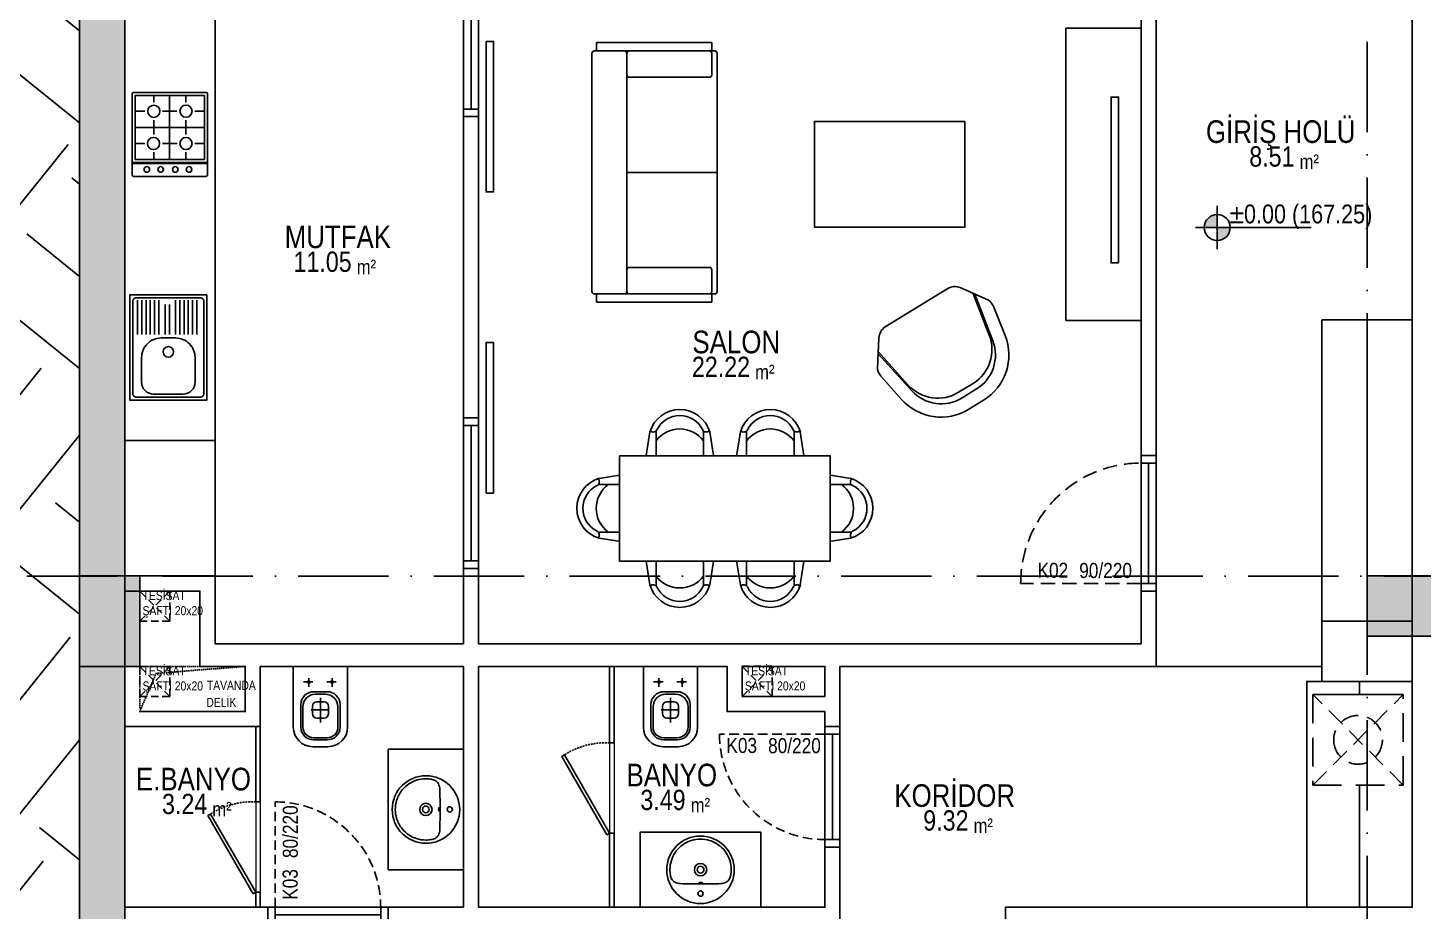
# Model space of a CAD drawing. Header units: millimetres. Extents: x 82776 to 137242, y 11666 to 27998.
# Drawn here: x 96695 to 97621, y 13651 to 14237 of the extents above; entities that cross this region are included whole.
import ezdxf
from ezdxf.enums import TextEntityAlignment as Align

# ---------------------------------------------------------------- set-up
doc = ezdxf.new("R2010")
doc.units = ezdxf.units.MM
for name, pattern in [('( Hidden )', [0.375, 0.25, -0.125]), ('ACAD_ISO10W100', [18, 12, -3, 0, -3]), ('DOT', [6.35, 0, -6.35]), ('GC5102G0200$0$HIDDEN', [9.525, 6.35, -3.175]), ('HIDDEN', [9.525, 6.35, -3.175])]:
    doc.linetypes.add(name, pattern=pattern)
doc.layers.add('0_IFC_Area', color=100, linetype='Continuous', plot=False)
for name, color, linetype in [('0_IFC_Door_Text', 11, 'Continuous'), ('0_IFC_Grid', 14, 'ACAD_ISO10W100'), ('0_IFC_Hatch', 250, 'Continuous'), ('0_IFC_Hatch_Structure', 251, 'Continuous'), ('0_IFC_Notation_Level_200', 160, 'Continuous'), ('0_IFC_Room_Text(No)_50', 12, 'Continuous'), ('0_IFC_Text_Explanation_50', 231, 'Continuous'), ('1_IFC_Concrete_Section', 50, 'Continuous'), ('1_IFC_Door', 83, 'Continuous'), ('2_IFC_Wall', 130, 'Continuous'), ('3_IFC_Window', 136, 'Continuous'), ('5_IFC_Mechanical_Shaft', 132, 'Continuous'), ('5_IFC_Mechanical_Shaft_Above', 235, 'Continuous'), ('6_IFC_Furniture', 35, 'Continuous'), ('6_IFC_Furniture_WC', 64, 'Continuous'), ('6_IFC_Furniture_Wetspace', 64, 'Continuous')]:
    doc.layers.add(name, color=color, linetype=linetype)
doc.styles.add('IFC_TEXT', font='ARIALN.TTF')

# ---------------------------------------------------------------- blocks, each defined once
blk = doc.blocks.new('E-F_STR')
at = {"layer": '0_IFC_Hatch_Structure', "transparency": 33554687}
h = blk.add_hatch(dxfattribs=at)
h.set_pattern_fill('ANSI33', color=256, angle=90)
h.set_pattern_definition([(135, (-98472.608, -14205.3425), (-4.49012806, -4.49012806), []), (135, (-98472.608, -14200.8524), (-4.49012806, -4.49012806), [3.175, -1.5875])])
h.paths.add_polyline_path([(1770, 0), (1730, 0), (1730, 60), (1770, 60)])
h.paths.add_polyline_path([(915, 40), (915, 0), (855, 0), (855, 40)])
h.paths.add_polyline_path([(0, 0), (40, 0), (40, 60), (0, 60)])
h.paths.add_polyline_path([(0, 690), (40, 690), (40, 750), (0, 750)])
h.paths.add_polyline_path([(0, 1170), (40, 1170), (40, 1230), (0, 1230)])
h.paths.add_polyline_path([(855, 1190), (855, 1230), (915, 1230), (915, 1190)])
h.paths.add_polyline_path([(915, 750), (915, 710), (855, 710), (855, 750)])
h.paths.add_polyline_path([(1770, 690), (1730, 690), (1730, 750), (1770, 750)])
h.paths.add_polyline_path([(1770, 1170), (1730, 1170), (1730, 1230), (1770, 1230)])
at = {"layer": '1_IFC_Concrete_Section'}
for points in [[(0, 690), (40, 690), (40, 750), (0, 750)], [(915, 750), (915, 710), (855, 710), (855, 750)]]:
    blk.add_lwpolyline(points, close=True, dxfattribs=at)
blk = doc.blocks.new('E-F_ZK_SAFT')
at = {"layer": '5_IFC_Mechanical_Shaft', "linetype": '( Hidden )', "ltscale": 20, "transparency": 33554687}
for points in [[(40, -510), (60, -510), (60, -490), (40, -490)], [(40, -560), (60, -560), (60, -540), (40, -540)], [(440, -559.98), (460, -559.98), (460, -539.98), (440, -539.98)]]:
    blk.add_lwpolyline(points, close=True, dxfattribs=at)
for points in [[(60, -510), (40, -490)], [(40, -510), (60, -490)], [(40, -560), (60, -540)], [(60, -560), (40, -540)], [(440, -559.98), (460, -539.98)], [(460, -559.98), (440, -539.98)]]:
    blk.add_lwpolyline(points, dxfattribs=at)
at = {"layer": '5_IFC_Mechanical_Shaft_Above', "linetype": 'DOT', "ltscale": 0.2}
blk.add_lwpolyline([(40, -570), (50.86, -544.66), (110, -540)], dxfattribs=at)
blk.add_lwpolyline([(40, -570), (110, -570), (110, -540), (40, -540)], close=True, dxfattribs=at)
at = {"layer": '0_IFC_Text_Explanation_50', "style": 'IFC_TEXT'}
blk.add_text('TAVANDA', height=6, rotation=0, dxfattribs=at).set_placement((84.59, -555.6))
blk.add_text('DELİK', height=6, dxfattribs=at).set_placement((84.25, -566.93))
at = {"layer": '0_IFC_Text_Explanation_50', "char_height": 6, "attachment_point": 1, "rotation": 359.97974, "style": 'IFC_TEXT'}
for insert in [(41.89, -490), (41.89, -540), (441.89, -539.98)]:
    blk.add_mtext_dynamic_manual_height_columns('\\pxql;TESİSAT \\PŞAFTI 20x20', width=93.331, gutter_width=12.5, heights=[0], dxfattribs=dict(at, insert=insert))
blk = doc.blocks.new('*U354')
blk.add_wipeout([(0, 0), (0, -90), (60, -90), (60, 0)]).dxf.layer = '6_IFC_Furniture_WC'
at = {"layer": '6_IFC_Furniture_WC'}
blk.add_lwpolyline([(0, 0), (60, 0), (60, -90), (0, -90)], close=True, dxfattribs=at)
blk = doc.blocks.new('*U359')
blk.add_wipeout([(0, 0), (0, -370), (60, -370), (60, 0)]).dxf.layer = '6_IFC_Furniture_WC'
at = {"layer": '6_IFC_Furniture_WC'}
blk.add_lwpolyline([(0, 0), (60, 0), (60, -370), (0, -370)], close=True, dxfattribs=at)
blk = doc.blocks.new('IFC_MUTFAK EVYE2')
at = {"layer": '6_IFC_Furniture_Wetspace', "transparency": 33554687}
blk.add_lwpolyline([(70, 0), (0, 0), (0, -51), (70, -51), (70, 0)], close=True, dxfattribs=at)
for points in [[(66, -2), (4, -2, 0.414214), (2, -4), (2, -47, 0.414214), (4, -49), (66, -49, 0.414214), (68, -47), (68, -4, 0.414214)], [(28.33, -7.75), (12, -7.75, 0.414214), (4, -15.75), (4, -35.25, 0.414214), (12, -43.25), (28.33, -43.25, 0.414214), (41.33, -30.25), (41.33, -20.75, 0.414214)]]:
    blk.add_lwpolyline(points, format="xyb", close=True, dxfattribs=at)
for points in [[(66.35, -6.68), (43.63, -6.68)], [(66.35, -9.48), (43.63, -9.48)], [(66.35, -12.28), (43.63, -12.28)], [(66.35, -15.08), (43.63, -15.08)], [(66.35, -17.88), (43.63, -17.88)], [(66.35, -20.68), (43.63, -20.68)], [(63.55, -24.78), (43.63, -24.78)], [(63.55, -27.58), (43.63, -27.58)], [(66.35, -31.88), (43.63, -31.88)], [(66.35, -34.68), (43.63, -34.68)], [(66.35, -37.48), (43.63, -37.48)], [(66.35, -40.28), (43.63, -40.28)], [(66.35, -43.08), (43.63, -43.08)], [(66.35, -45.88), (43.63, -45.88)]]:
    blk.add_lwpolyline(points, dxfattribs=at)
blk.add_circle((32.08, -25.5), 3.5, dxfattribs=at)
blk = doc.blocks.new('IFC_OCAK')
at = {"layer": '6_IFC_Furniture_Wetspace'}
for p, q in [((-32.48, -24.05), (-32.48, 24.02)), ((-31.48, 25.02), (22.25, 25.02)), ((-23.85, -25.05), (-23.85, 25.02)), ((-23.35, -25.05), (-23.35, 25.02)), ((-21.25, 23.02), (-21.25, -23.02)), ((21.25, 23.02), (-21.25, 23.02)), ((21.25, 23.02), (21.25, -23.02)), ((23.25, 24.02), (23.25, -24.05)), ((-31.48, -25.05), (22.25, -25.05)), ((-21.25, -23.02), (21.25, -23.02))]:
    blk.add_line(p, q, dxfattribs=at)
for points in [[(-10.74, 16.63), (-10.74, 23.02)], [(0, -23.02), (0, 23.02)], [(10.74, 16.63), (10.74, 23.02)], [(-16.34, 10.65), (-21.25, 10.65)], [(-4.76, 10.65), (4.76, 10.65)], [(16.72, 10.65), (21.25, 10.65)], [(-10.74, -4.81), (-10.74, 4.91)], [(10.74, -4.81), (10.74, 4.72)], [(21.25, -0.23), (-21.25, -0.23)], [(-16.34, -10.65), (-21.25, -10.65)], [(-10.74, -23.02), (-10.74, -16.63)], [(-4.76, -10.65), (4.76, -10.65)], [(10.74, -23.02), (10.74, -16.63)], [(16.72, -10.65), (21.25, -10.65)]]:
    blk.add_lwpolyline(points, dxfattribs=at)
for centre, radius in [((-27.88, 12.74), 1.85), ((-10.63, 10.72), 4.03), ((10.76, 10.72), 4.03), ((-27.88, 3.56), 1.85), ((-27.88, -6.13), 1.85), ((-10.63, -10.9), 4.03), ((10.74, -10.65), 4.03), ((-27.88, -15.31), 1.85)]:
    blk.add_circle(centre, radius, dxfattribs=at)
for centre, start, end in [((-31.48, 24.02), 90, 180), ((22.25, 24.02), 0, 90), ((-31.48, -24.05), 180, 270), ((22.25, -24.05), 270, 0)]:
    blk.add_arc(centre, 1, start, end, dxfattribs=at)
blk = doc.blocks.new('TEK KANAT')
blk.add_wipeout([(-50, 0), (-50, -10), (50, -10), (50, 0)]).dxf.layer = '3_IFC_Window'
at = {"layer": '3_IFC_Window'}
blk.add_lwpolyline([(-50, 0), (-50, -10), (50, -10), (50, 0)], close=True, dxfattribs=at)
for points in [[(-45, 0), (-45, -10)], [(45, 0), (45, -10)], [(50, 0), (50, -10)], [(45, -4.98), (-45, -4.98)]]:
    blk.add_lwpolyline(points, dxfattribs=at)
blk = doc.blocks.new('*U1504')
at = {"layer": '0_IFC_Hatch_Structure'}
blk.add_lwpolyline([(0, 0), (-90, 0)], dxfattribs=at)
at = {"layer": '1_IFC_Door', "linetype": 'GC5102G0200$0$HIDDEN', "ltscale": 1.5}
blk.add_lwpolyline([(-5, 0), (-5, 80)], dxfattribs=at)
at = {"layer": '1_IFC_Door'}
for points in [[(-85, 0), (-85, -10), (-90, -10), (-90, 0), (-85, 0)], [(-85, -5), (-5, -5), (-5, 0), (-85, 0)]]:
    blk.add_lwpolyline(points, dxfattribs=at)
blk.add_lwpolyline([(-5, -10), (-5, 0), (0, 0), (0, -10)], close=True, dxfattribs=at)
at = {"layer": '1_IFC_Door', "linetype": 'GC5102G0200$0$HIDDEN', "ltscale": 1.5}
blk.add_arc((-5, 0), 80, 90, 180, dxfattribs=at)
blk = doc.blocks.new('*U152')
at = {"layer": '1_IFC_Door'}
for points in [[(0, 75), (-10, 75), (-10, 80), (0, 80), (0, 75)], [(-5, 75), (-5, 5), (0, 5), (0, 75)]]:
    blk.add_lwpolyline(points, dxfattribs=at)
blk.add_lwpolyline([(-10, 5), (0, 5), (0, 0), (-10, 0)], close=True, dxfattribs=at)
at = {"layer": '1_IFC_Door', "linetype": 'GC5102G0200$0$HIDDEN'}
blk.add_lwpolyline([(0, 5), (70, 5)], dxfattribs=at)
blk.add_arc((0, 5), 70, 0, 90, dxfattribs=at)
blk = doc.blocks.new('*U358')
blk.add_wipeout([(0, 115), (0, -5), (90, -5), (90, 115)]).dxf.layer = '6_IFC_Furniture_WC'
at = {"layer": '6_IFC_Furniture_WC', "color": 252, "lineweight": 0, "true_color": 0x939598}
blk.add_lwpolyline([(90, -5), (0, -5), (0, 115), (90, 115)], close=True, dxfattribs=at)
at = {"layer": '6_IFC_Furniture_WC'}
for points in [[(90, 65), (90, 115), (87, 115), (87, 65)], [(85.27, 4), (55.27, 55.96), (57, 56.96), (87, 5)], [(90, -5), (90, 5), (87, 5), (87, -5)]]:
    blk.add_lwpolyline(points, close=True, dxfattribs=at)
at = {"layer": '6_IFC_Furniture_WC', "color": 252, "lineweight": 0, "true_color": 0x939598}
blk.add_lwpolyline([(87, 65), (87, 5)], dxfattribs=at)
at = {"layer": '6_IFC_Furniture_WC', "linetype": '( Hidden )', "ltscale": 5}
blk.add_arc((84.6, 13.96), 51.1, 87.30852, 122.69148, dxfattribs=at)
blk = doc.blocks.new('*U113')
blk.add_wipeout([(0, 0), (194, 0), (194, -50), (0, -50)]).dxf.layer = '6_IFC_Furniture'
at = {"layer": '6_IFC_Furniture', "transparency": 33554687}
blk.add_lwpolyline([(0, -50), (0, 0), (194, 0), (194, -50)], close=True, dxfattribs=at)
blk = doc.blocks.new('IFC_TV')
blk.add_wipeout([(0, 0), (110, 0), (110, 5), (0, 5)]).dxf.layer = '6_IFC_Furniture'
at = {"layer": '6_IFC_Furniture', "linetype": 'ByBlock', "transparency": 33554687}
blk.add_lwpolyline([(110, 0), (110, 5), (0, 5), (0, 0)], close=True, dxfattribs=at)
blk = doc.blocks.new('*U111')
blk.add_wipeout([(0, 0), (100, 0), (100, -70), (0, -70)]).dxf.layer = '6_IFC_Furniture'
at = {"layer": '6_IFC_Furniture', "transparency": 33554687}
blk.add_lwpolyline([(0, -70), (0, 0), (100, 0), (100, -70)], close=True, dxfattribs=at)
blk = doc.blocks.new('IFC_KOLTUK IKILI')
blk.add_wipeout([(0, 27.2), (0, -724.9), (1560, -724.9), (1560, 27.2)]).dxf.layer = '6_IFC_Furniture'
at = {"layer": '6_IFC_Furniture'}
for p, q in [((50.2, -167.3), (50.2, 12.2)), ((65.2, 27.2), (1494.8, 27.2)), ((1509.8, 12.2), (1509.8, -167.3)), ((50.2, 0), (0, 0)), ((0, 0), (0, -693)), ((50.2, -693), (50.2, 0)), ((1509.8, -693), (1509.8, 0)), ((1509.8, 0), (1560, 0)), ((1560, 0), (1560, -693)), ((50.2, -197.3), (50.2, -678)), ((1494.8, -182.3), (65.2, -182.3)), ((193.9, -182.3), (65.2, -182.3)), ((208.9, -678), (208.9, -197.3)), ((780, -182.3), (780, -724.9)), ((1351.1, -678), (1351.1, -197.3)), ((1366.1, -182.3), (1494.8, -182.3)), ((1509.8, -197.3), (1509.8, -678)), ((0, -693), (50.2, -693)), ((50.2, -693), (50.2, -709.9)), ((65.2, -693), (193.9, -693)), ((65.2, -724.9), (1494.8, -724.9)), ((1494.8, -693), (1366.1, -693)), ((1509.8, -709.9), (1509.8, -693)), ((1560, -693), (1509.8, -693))]:
    blk.add_line(p, q, dxfattribs=at)
for centre, start, end in [((65.2, 12.2), 90, 180), ((1494.8, 12.2), 0, 90), ((65.2, -167.3), 180, 270), ((1494.8, -167.3), 270, 0), ((65.2, -197.3), 90, 180), ((193.9, -197.3), 0, 90), ((1366.1, -197.3), 90, 180), ((1494.8, -197.3), 0, 90), ((65.2, -678), 180, 270), ((65.2, -709.9), 180, 270), ((193.9, -678), 270, 0), ((1366.1, -678), 180, 270), ((1494.8, -678), 270, 0), ((1494.8, -709.9), 270, 0)]:
    blk.add_arc(centre, 15, start, end, dxfattribs=at)
blk = doc.blocks.new('bdlobitekli2pl')
blk.add_wipeout([(50, -56.4), (45.3, -30.4), (44.3, -26.9), (42.5, -22.5), (39.2, -17), (37.6, -14.9), (34.4, -11.3), (32.2, -9.3), (29.2, -7.1), (25.5, -4.8), (25.5, -4.8), (17.9, -1.7), (14.8, -0.9), (11.4, -0.3), (11.4, -0.3), (6.5, 0), (0, 0), (-3.2, 0), (-6.5, 0), (-11, -0.2), (-14.1, -0.7), (-17.2, -1.5), (-20.5, -2.5), (-27, -5.7), (-30.1, -7.7), (-32.2, -9.3), (-35.6, -12.6), (-38.4, -15.9), (-40.8, -19.4), (-42.1, -21.8), (-43.4, -24.4), (-44.8, -28.5), (-45.4, -30.6), (-46.7, -37.2), (-47.4, -41.5), (-47.9, -44.3), (-48.7, -48.8), (-49.3, -52), (-49.9, -55.6), (-50, -58), (-49.8, -60.9), (-49.1, -62.3), (-46.8, -65.7), (-36, -81.6), (-36, -81.6), (-32.4, -84.8), (-32.4, -84.8), (-27.7, -86), (27.7, -86), (29.4, -85.8), (29.4, -85.8), (32.4, -84.8), (34.2, -83.6), (34.2, -83.6), (36, -81.6), (45.5, -67.7), (49.1, -62.3), (49.1, -62.3), (49.8, -60.9), (50, -59.5)]).dxf.layer = '6_IFC_Furniture'
at = {"layer": '6_IFC_Furniture'}
blk.add_lwpolyline([(-27.7, -86, -0.248329), (-36, -81.6), (-49.1, -62.3, -0.150413), (-50, -59.5), (-50, -56.4, -0.044206), (-49.9, -55.6), (-45.9, -33, -0.363354), (-6.5, 0), (6.5, 0, -0.363354), (45.9, -33), (49.9, -55.6, -0.044206), (50, -56.4), (50, -59.5, -0.150413), (49.1, -62.3), (36, -81.6, -0.248329), (27.7, -86)], format="xyb", close=True, dxfattribs=at)
for points in [[(-42.8, -71.6), (-35.9, -34.5, -0.36141), (-6.4, -10), (6.4, -10, -0.36141), (35.9, -34.5), (42.8, -71.6)], [(-42, -72.7), (-35.9, -39.5, -0.36141), (-6.4, -15), (6.4, -15, -0.36141), (35.9, -39.5), (42, -72.7)]]:
    blk.add_lwpolyline(points, format="xyb", dxfattribs=at)
blk = doc.blocks.new('IFC_KOLTUK TEKLI')
blk.add_wipeout([(-41.8, 25.5), (-17.7, 22.7), (-16.4, 22.3), (-15, 21.9), (-13.3, 21.1), (-11.7, 20.3), (-10, 19.2), (-8.5, 18.1), (-6.7, 16.4), (-5.8, 15.3), (-4, 13), (-2.7, 10.8), (-1.8, 8.6), (-0.8, 5.4), (-0.3, 2), (-0.3, -1.8), (-1.2, -6.1), (-2.2, -8.9), (-4.2, -12.5), (-5.9, -14.8), (-8.3, -17.1), (-10.4, -18.8), (-14.1, -20.8), (-15.8, -21.4), (-18.9, -22.1), (-23.4, -23), (-28.4, -24), (-39.7, -26.2), (-40.4, -26.1), (-41.1, -25.8), (-41.5, -25.3), (-41.9, -24.6), (-42, -22.3), (-42, -22.3), (-45.6, -22.5), (-46.8, -22.3), (-47.9, -21.5), (-48.5, -20.9), (-49.6, -19.4), (-50.1, -18.5), (-50.6, -17.4), (-51.1, -16.3), (-51.5, -15), (-52.2, -12.9), (-52.7, -10.9), (-53.1, -8.6), (-53.4, -6.8), (-53.7, -4.4), (-53.8, -1.9), (-53.9, -0.2), (-54, 2.5), (-53.8, 5.8), (-53.7, 7.4), (-53.4, 9.7), (-52.9, 12.7), (-52.4, 14.6), (-51.6, 16.8), (-51, 18.1), (-50.2, 19.7), (-49, 20.6), (-47.5, 21.2), (-45.1, 21.3), (-43.9, 21.4), (-44, 23.2), (-43.9, 23.8), (-43.8, 24.2), (-43.7, 24.4), (-43.3, 24.8), (-42.5, 25.3)]).dxf.layer = '6_IFC_Furniture'
at = {"layer": '6_IFC_Furniture'}
for p, q in [((-47.5, 21.2), (-43.9, 21.4)), ((-43.8, 18.7), (-44, 23.1)), ((-41.5, 25.4), (-17.7, 22.7)), ((-17.6, 21), (-17.6, 19.9)), ((-42, 17.1), (-16.9, 18.2)), ((-42, -24.1), (-42.1, -19.7)), ((-40.5, -17.9), (-15.3, -16.8)), ((-15.9, -18.6), (-15.9, -19.7)), ((-45.6, -22.5), (-42, -22.3)), ((-39.3, -26.2), (-15.8, -21.4))]:
    blk.add_line(p, q, dxfattribs=at)
blk.add_lwpolyline([(-47.5, 21.2), (-48.6, 20.9), (-49.7, 20), (-50.7, 18.7), (-51.6, 16.8), (-52.4, 14.6), (-53.1, 11.9), (-53.5, 9), (-53.8, 5.8), (-54, 2.5), (-53.9, -1), (-53.7, -4.4), (-53.3, -7.7), (-52.7, -10.9), (-51.9, -13.8), (-51.1, -16.3), (-50.1, -18.5), (-49, -20.3), (-47.9, -21.5), (-46.8, -22.3), (-45.6, -22.5)], dxfattribs=at)
for centre, radius, start, end in [((-41.8, 23.2), 2.24, 83.5321, 182.491), ((-23.3, 0.4), 23.1, 289.0213, 75.9607), ((-16.4, 21), 1.25, 71.4892, 182.491), ((-42.1, 18.8), 1.75, 182.491, 272.491), ((-36.4, -0.2), 21.9, 309.3609, 55.6211), ((-14.9, 20), 2.65, 182.491, 246.9129), ((-23.3, 0.4), 18.7, 298.0691, 66.9129), ((-40.4, -19.6), 1.75, 92.491, 182.491), ((-13.3, -18.5), 2.65, 118.0691, 182.491), ((-14.6, -19.6), 1.25, 182.491, 293.4929), ((-39.7, -24), 2.24, 182.491, 281.4499)]:
    blk.add_arc(centre, radius, start, end, dxfattribs=at)
blk = doc.blocks.new('*U344')
blk.add_wipeout([(0, 0), (140, 0), (140, -70), (0, -70)]).dxf.layer = '6_IFC_Furniture'
at = {"layer": '6_IFC_Furniture', "transparency": 33554687}
blk.add_lwpolyline([(0, -70), (0, 0), (140, 0), (140, -70)], close=True, dxfattribs=at)
blk = doc.blocks.new('IFC_SALON MASA 3')
for p, xscale, yscale, zscale, rotation in [((41.05, 30.82), 0.8999999999999998, 0.8999999999999998, 0.8999999999999998, 87.50133554998551), ((168.46, -36.36), 0.9, 0.9, 0.9, 357.5013355499855), ((41.05, -100.82), -0.8999999999999998, 0.8999999999999998, 0.8999999999999998, 92.49866445001452)]:
    blk.add_blockref('IFC_KOLTUK TEKLI', p, dxfattribs=dict(xscale=xscale, yscale=yscale, zscale=zscale, rotation=rotation))
for p, xscale, yscale, zscale, rotation in [((101.17, 30.82), 0.8999999999999998, 0.8999999999999998, 0.8999999999999998, 87.50133554998551), ((-28.46, -36.36), -0.9, 0.9, 0.9, 2.498664450014507), ((101.17, -100.82), -0.8999999999999998, 0.8999999999999998, 0.8999999999999998, 92.49866445001452)]:
    blk.add_blockref('IFC_KOLTUK TEKLI', p, dxfattribs=dict(xscale=xscale, yscale=yscale, zscale=zscale, rotation=rotation))
at = {"xscale": -1}
blk.add_blockref('*U344', (140, 0), dxfattribs=at)
blk = doc.blocks.new('IFC_KLOZET')
blk.add_wipeout([(-18, 0), (18, 0), (18, -40.35), (18, -40.35), (17.95, -41.27), (17.9, -41.81), (17.6, -43.5), (16.51, -46.28), (15.18, -48.38), (14.47, -49.21), (14.19, -49.54), (12.92, -50.64), (12.19, -51.18), (11.5, -51.6), (10.02, -52.33), (8.68, -52.8), (7.64, -53.07), (6.85, -53.22), (6.19, -53.29), (5.31, -53.35), (-5, -53.35), (-6.46, -53.26), (-7.8, -53.03), (-9.49, -52.53), (-9.98, -52.34), (-10.98, -51.87), (-11.97, -51.28), (-13.44, -50.15), (-13.71, -49.96), (-14.2, -49.48), (-15.06, -48.5), (-15.97, -47.22), (-17.03, -45.04), (-17.5, -43.67), (-17.76, -42.49), (-17.9, -41.27), (-18, -40.35)]).dxf.layer = '6_IFC_Furniture_WC'
at = {"layer": '6_IFC_Furniture_WC'}
for p, q in [((-18, -40.35), (-18, 0)), ((18, -40.35), (18, 0)), ((-7.75, -7.81), (-7.75, -13.52)), ((7.75, -7.81), (7.75, -13.52)), ((-5, -10.35), (-11.35, -10.35)), ((4.5, -16.85), (-4.5, -16.85)), ((10.5, -10.35), (4.15, -10.35)), ((-13, -40.35), (-13, -25.35)), ((-11.6, -40.35), (-11.6, -26.83)), ((-5.38, -26.55), (-5.38, -31.35)), ((3.3, -18.53), (-3.3, -18.53)), ((2.38, -23.55), (-2.38, -23.55)), ((0, -20.91), (0, -37.32)), ((5.38, -26.55), (5.38, -31.35)), ((11.6, -40.35), (11.6, -26.83)), ((13, -40.35), (13, -25.35)), ((5.46, -28.95), (-6.14, -28.95)), ((-2.38, -34.35), (2.38, -34.35)), ((5, -53.35), (-5, -53.35)), ((4.5, -47.45), (-4.5, -47.45)), ((4.5, -48.85), (-4.5, -48.85))]:
    blk.add_line(p, q, dxfattribs=at)
blk.add_lwpolyline([(18, 0), (-18, 0)], dxfattribs=at)
for centre in [(-7.75, -10.35), (7.75, -10.35)]:
    blk.add_circle(centre, 0.75, dxfattribs=at)
for centre, radius, start, end in [((-4.5, -25.35), 8.5, 90, 180), ((-7.75, -10.35), 0.75, 90, 270), ((-7.75, -10.35), 0.75, 270, 90), ((4.5, -25.35), 8.5, 0, 90), ((7.75, -10.35), 0.75, 90, 270), ((7.75, -10.35), 0.75, 270, 90), ((-3.3, -26.83), 8.3, 90, 180), ((-2.38, -26.55), 3, 90, 180), ((2.38, -26.55), 3, 0, 90), ((3.3, -26.83), 8.3, 0, 90), ((-2.38, -31.35), 3, 180, 270), ((2.38, -31.35), 3, 270, 0), ((-5, -40.35), 13, 180, 270), ((-4.5, -40.35), 8.5, 180, 270), ((-4.5, -40.35), 7.1, 180, 270), ((4.5, -40.35), 8.5, 270, 0), ((4.5, -40.35), 7.1, 270, 0), ((5, -40.35), 13, 270, 0)]:
    blk.add_arc(centre, radius, start, end, dxfattribs=at)
blk = doc.blocks.new('*U351')
blk.add_wipeout([(-40, 0), (-40, -50), (40, -50), (40, 0)]).dxf.layer = '6_IFC_Furniture_WC'
at = {"layer": '6_IFC_Furniture_WC'}
blk.add_lwpolyline([(-40, 0), (40, 0), (40, -50), (-40, -50)], close=True, dxfattribs=at)
blk.add_wipeout([(22.35, -24.94), (21.92, -29.31), (20.65, -33.51), (18.58, -37.39), (15.79, -40.79), (12.4, -43.57), (8.52, -45.64), (4.32, -46.92), (-0.05, -47.35), (-4.43, -46.93), (-8.63, -45.65), (-12.51, -43.58), (-15.91, -40.79), (-18.7, -37.4), (-20.77, -33.52), (-22.05, -29.31), (-22.48, -24.94), (-22.05, -20.57), (-20.77, -16.36), (-18.7, -12.48), (-15.91, -9.09), (-12.51, -6.3), (-8.63, -4.23), (-4.43, -2.95), (-0.05, -2.52), (4.32, -2.96), (8.52, -4.23), (12.4, -6.31), (15.79, -9.09), (18.58, -12.49), (20.65, -16.36), (21.92, -20.57)])
at = {"layer": '6_IFC_Furniture_WC', "transparency": 33554687}
for centre, radius in [((0, -9.1), 1.75), ((0, -25), 4.09), ((0, -25), 2.25)]:
    blk.add_circle(centre, radius, dxfattribs=at)
for centre, radius, start, end in [((-0.06, -24.94), 22.41, 270.15806, 269.78442), ((-14.24, -21.69), 5.74, 118.76137, 150.62501), ((-13.46, -23.08), 7.33, 90.36626, 118.81175), ((1.99, -572.43), 556.9, 90.20479, 91.59511), ((-1.99, -572.43), 556.9, 88.40489, 89.79521), ((13.46, -23.08), 7.33, 61.18825, 89.63374), ((14.24, -21.69), 5.74, 29.37499, 61.23863), ((-0.04, -25.02), 20.29, 169.73903, 180.20517), ((0.07, -24.98), 20.4, 180.13244, 197.48669), ((-11.41, -22.6), 8.67, 154.51138, 172.0909), ((11.41, -22.6), 8.67, 7.9091, 25.48862), ((-0.07, -24.98), 20.4, 342.51331, 359.86756), ((0.04, -25.02), 20.29, 359.79483, 10.26097), ((-0.08, -25.05), 20.23, 197.41634, 229.82642), ((0.08, -25.05), 20.23, 310.17358, 342.58366), ((0.02, -24.98), 20.34, 229.74643, 252.69384), ((0.01, -25.05), 20.27, 252.65288, 269.97242), ((-0.01, -25.05), 20.27, 270.02758, 287.34712), ((-0.02, -24.98), 20.34, 287.30616, 310.25357)]:
    blk.add_arc(centre, radius, start, end, dxfattribs=at)
blk.add_ellipse((-0.01, -16.36), major_axis=(-1.19, 0), ratio=0.133501, dxfattribs=at)
blk = doc.blocks.new('*U361')
blk.add_wipeout([(0, 5), (150, 5), (150, -65), (0, -65)]).dxf.layer = '6_IFC_Furniture'
at = {"layer": '6_IFC_Furniture', "transparency": 33554687}
blk.add_lwpolyline([(150, 5), (150, -65), (0, -65), (0, 5)], close=True, dxfattribs=at)
blk.add_lwpolyline([(0, -30), (150, -30)], dxfattribs=at)
blk = doc.blocks.new('IFC_CAMASIR MAKINESI')
blk.add_wipeout([(30, 30), (30, -30), (-30, -30), (-30, 30)]).dxf.layer = '6_IFC_Furniture_Wetspace'
at = {"layer": '6_IFC_Furniture_WC', "linetype": 'HIDDEN', "ltscale": 3}
for p, q in [((-30, -30), (-30, 30)), ((-30, 30), (30, 30)), ((30, 30), (30, -30)), ((-30, -30), (30, -30))]:
    blk.add_line(p, q, dxfattribs=at)
at = {"layer": '6_IFC_Furniture_WC', "linetype": 'HIDDEN', "ltscale": 2}
for p, q in [((-30, 30), (30, -30)), ((30, 30), (-30, -30))]:
    blk.add_line(p, q, dxfattribs=at)
at = {"layer": '6_IFC_Furniture_WC'}
blk.add_line((30, -30), (-30, -30), dxfattribs=at)
at = {"layer": '6_IFC_Furniture_WC', "linetype": 'HIDDEN', "ltscale": 2}
blk.add_circle((0, 0), 16.17, dxfattribs=at)
blk = doc.blocks.new('*U355')
blk.add_wipeout([(0, 0), (200, 0), (200, -60), (0, -60)]).dxf.layer = '6_IFC_Furniture'
at = {"layer": '6_IFC_Furniture', "transparency": 33554687}
blk.add_lwpolyline([(200, 0), (200, -60), (0, -60), (0, 0)], close=True, dxfattribs=at)
blk.add_lwpolyline([(0, -30), (200, -30)], dxfattribs=at)
blk = doc.blocks.new('*U360')
blk.add_wipeout([(0, 115.76), (0, -44.24), (90, -44.24), (90, 115.76)]).dxf.layer = '6_IFC_Furniture_WC'
at = {"layer": '6_IFC_Furniture_WC', "color": 252, "lineweight": 0, "true_color": 0x939598}
blk.add_lwpolyline([(90, -44.24), (0, -44.24), (0, 115.76), (90, 115.76)], close=True, dxfattribs=at)
at = {"layer": '6_IFC_Furniture_WC'}
for points in [[(90, 65), (90, 115.76), (87, 115.76), (87, 65)], [(85.27, 4), (55.27, 55.96), (57, 56.96), (87, 5)], [(90, -44.24), (90, 5), (87, 5), (87, -44.24)]]:
    blk.add_lwpolyline(points, close=True, dxfattribs=at)
at = {"layer": '6_IFC_Furniture_WC', "color": 252, "lineweight": 0, "true_color": 0x939598}
blk.add_lwpolyline([(87, 65), (87, 5)], dxfattribs=at)
at = {"layer": '6_IFC_Furniture_WC', "linetype": '( Hidden )', "ltscale": 5}
blk.add_arc((84.6, 13.96), 51.1, 87.30852, 122.69148, dxfattribs=at)
blk = doc.blocks.new('D ZK D1')
at = {"layer": '2_IFC_Wall'}
blk.add_lwpolyline([(30, -490), (80, -490), (80, -540), (110, -540), (110, -570), (40, -570)], dxfattribs=at)
blk.add_lwpolyline([(440, -559.98), (495, -559.98), (495, -540), (440, -540)], close=True, dxfattribs=at)
at = {"layer": '3_IFC_Window'}
for points in [[(270, -125), (275, -125), (275, -225), (270, -225)], [(270, -425), (275, -425), (275, -325), (270, -325)]]:
    blk.add_lwpolyline(points, close=True, dxfattribs=at)
at = {"rotation": 270}
for name, p in [('TEK KANAT', (265, -125)), ('*U113', (705, -116.31)), ('TEK KANAT', (265, -425)), ('*U361', (880, -550))]:
    blk.add_blockref(name, p, dxfattribs=at)
for name, p, xscale, rotation in [('*U355', (825, -310), -1.000000000000003, 90), ('*U351', (255, -635), -1, 270)]:
    blk.add_blockref(name, p, dxfattribs=dict(xscale=xscale, rotation=rotation))
at = {"xscale": -1}
blk.add_blockref('*U354', (90, -390), dxfattribs=at)
at = {"transparency": 33554687, "xscale": -1.000000000000003, "rotation": 90}
blk.add_blockref('*U1504', (705, -490), dxfattribs=at)
for name, p in [('*U360', (265, -655.76)), ('*U358', (30, -695))]:
    blk.add_blockref(name, p)
at = {"transparency": 33554687, "rotation": 180}
blk.add_blockref('*U152', (495, -580), dxfattribs=at)
at = {"layer": '2_IFC_Wall'}
for points in [[(30, -480), (90, -480), (90, -525), (255, -525), (255, -475), (265, -475), (265, -525), (705, -525), (705, -490), (715, -490), (715, -540), (505, -540)], [(855, -510), (825, -510), (825, -550), (855, -550)], [(30, -580), (120, -580), (120, -540), (255, -540), (255, -700), (205, -700), (205, -710), (315, -710), (315, -720), (325, -720), (325, -710), (505, -710), (505, -660), (495, -660), (495, -700), (265, -700)], [(505, -540), (505, -580), (495, -580), (495, -569.98), (430, -569.98), (430, -540), (265, -540), (265, -700)], [(30, -710), (125, -710), (125, -700), (30, -700)]]:
    blk.add_lwpolyline(points, dxfattribs=at)
at = {"xscale": -1}
blk.add_blockref('*U359', (90, -20), dxfattribs=at)
for name, p, xscale, rotation in [('IFC_TV', (690, -162.04), -1.000000000000003, 90), ('IFC_CAMASIR MAKINESI', (849.05, -588.78), -1, 179.9999999994473)]:
    blk.add_blockref(name, p, dxfattribs=dict(xscale=xscale, rotation=rotation))
at = {"transparency": 33554687, "xscale": -1, "rotation": 270}
blk.add_blockref('*U152', (125, -700), dxfattribs=at)
at = {"layer": '2_IFC_Wall'}
for points in [[(40, 0), (745, 0), (745, -20), (715, -20), (715, -400), (705, -400), (705, -20), (265, -20), (265, -75), (255, -75), (255, -20), (40, -20)], [(885, -40), (885, -700), (615, -700), (615, -720), (625, -720), (625, -710), (885, -710), (885, -1190)]]:
    blk.add_lwpolyline(points, dxfattribs=at)
at = {"xscale": -1}
for name, p, rotation in [('IFC_OCAK', (60.02, -182.17), 270), ('IFC_MUTFAK EVYE2', (84.5, -363.28), 270), ('*U351', (412.42, -700), 180)]:
    blk.add_blockref(name, p, dxfattribs=dict(at, rotation=rotation))
for p in [(160, -540), (392.5, -540)]:
    blk.add_blockref('IFC_KLOZET', p)
for name, p, xscale, yscale, zscale, rotation in [('IFC_KOLTUK IKILI', (343.31, -298.24), 0.1105677115805449, 0.1105677115805449, 0.1105677115805449, 90), ('bdlobitekli2pl', (595.54, -366.28), 0.880000000000016, 0.880000000000016, 0.880000000000016, 211.6664882786158)]:
    blk.add_blockref(name, p, dxfattribs=dict(xscale=xscale, yscale=yscale, zscale=zscale, rotation=rotation))
blk.add_blockref('*U111', (488.02, -178.3))
at = {"rotation": 180}
blk.add_blockref('IFC_SALON MASA 3', (498.56, -470.15), dxfattribs=at)
blk = doc.blocks.new('0_IFC_DOOR_TAG_50')
at = {"layer": '0_IFC_Door_Text', "style": 'IFC_TEXT'}
for tag, p in [('DOOR_TYPE', (0, 0)), ('DOOR_SIZE', (27.7, 0))]:
    blk.add_attdef(tag, p, '', height=10, dxfattribs=at)
blk = doc.blocks.new('D_ZK_KAPI POZU')
at = {"transparency": 33554687}
ref = blk.add_blockref('0_IFC_DOOR_TAG_50', (636.18, 758.65), dxfattribs=dict(at, xscale=-1, rotation=180))
ref.add_attrib('DOOR_TYPE', 'K02', (636.18, 748.78), dxfattribs={"layer": '0_IFC_Door_Text', "height": 10, "style": 'IFC_TEXT'})
ref.add_attrib('DOOR_SIZE', '90/220', (663.89, 748.65), dxfattribs={"layer": '0_IFC_Door_Text', "height": 10, "style": 'IFC_TEXT'})
ref = blk.add_blockref('0_IFC_DOOR_TAG_50', (429.57, 642.34), dxfattribs=dict(at, xscale=-1, rotation=180))
ref.add_attrib('DOOR_TYPE', 'K03', (429.57, 632.47), dxfattribs={"layer": '0_IFC_Door_Text', "height": 10, "style": 'IFC_TEXT'})
ref.add_attrib('DOOR_SIZE', '80/220', (457.27, 632.34), dxfattribs={"layer": '0_IFC_Door_Text', "height": 10, "style": 'IFC_TEXT'})
ref = blk.add_blockref('0_IFC_DOOR_TAG_50', (135, 535), dxfattribs=dict(at, xscale=-1, rotation=270))
ref.add_attrib('DOOR_TYPE', 'K03', (144.87, 535), dxfattribs={"layer": '0_IFC_Door_Text', "height": 10, "rotation": 90, "style": 'IFC_TEXT'})
ref.add_attrib('DOOR_SIZE', '80/220', (145, 562.7), dxfattribs={"layer": '0_IFC_Door_Text', "height": 10, "rotation": 90, "style": 'IFC_TEXT'})
blk = doc.blocks.new('E-F_CATI AKS')
at = {"layer": '0_IFC_Grid', "ltscale": 5}
for points in [[(0, 1375.0025), (0, -144.9975)], [(855, 1375.0025), (855, -144.9975)], [(-125, 750.0025), (1900, 750.0025)]]:
    blk.add_lwpolyline(points, dxfattribs=at)
blk = doc.blocks.new('0_IFC_ROOM_TEXT_50')
at = {"layer": '0_IFC_Room_Text(No)_50', "insert": (13.22, -40.02), "char_height": 9.625, "attachment_point": 1, "style": 'IFC_TEXT'}
blk.add_mtext_dynamic_manual_height_columns('m²', width=16.6949, gutter_width=6.88, heights=[0], dxfattribs=at)
at = {"layer": '0_IFC_Room_Text(No)_50', "style": 'IFC_TEXT'}
blk.add_attdef('ROOM_NUMBER', text='', height=7.7, dxfattribs=at).set_placement((0.68, -10.73), align=Align.CENTER)
blk.add_attdef('ROOM_NAME', text='', height=13.47, dxfattribs=at).set_placement((0.68, -24.84), align=Align.MIDDLE_CENTER)
blk.add_attdef('AREA', text='', height=13.47, dxfattribs=at).set_placement((9.85, -49.66), align=Align.RIGHT)
at = {"layer": '0_IFC_Text_Explanation_50', "style": 'IFC_TEXT', "flags": 1}
for tag, p in [('DÖŞEME:', (-41.09, -64.38)), ('DUVAR:', (-41.09, -75.48)), ('TAVAN:', (-41.09, -86.74))]:
    blk.add_attdef(tag, p, '', height=7.7, dxfattribs=at)
blk = doc.blocks.new('D_ZK_ALAN')
at = {"layer": '0_IFC_Area'}
for points in [[(-605, 685), (-770, 685), (-770, 730), (-830, 730), (-830, 1150), (-820, 1150), (-820, 1190), (-605, 1190)], [(-155, 685), (-595, 685), (-595, 1190), (-155, 1190)], [(-5, 730), (-5, 700), (-35, 700), (-35, 670), (-145, 670), (-145, 1190), (-5, 1190), (-5, 1170), (25, 1170), (25, 730)], [(-605, 670), (-740, 670), (-740, 630), (-830, 630), (-830, 510), (-605, 510)], [(-595, 510), (-365, 510), (-365, 640.02), (-430, 640.02), (-430, 670), (-595, 670)], [(-535, 390), (-245, 390), (-245, 510), (25, 510), (25, 660), (-35, 660), (-35, 670), (-355, 670), (-355, 500), (-535, 500)]]:
    blk.add_lwpolyline(points, close=True, dxfattribs=at)
ref = blk.add_blockref('0_IFC_ROOM_TEXT_50', (-62.99, 1049.9))
ref.add_attrib('ROOM_NAME', 'GİRİŞ HOLÜ', dxfattribs={"layer": '0_IFC_Room_Text(No)_50', "height": 15, "style": 'IFC_TEXT'}).set_placement((-62.31, 1025.06), align=Align.MIDDLE_CENTER)
ref.add_attrib('AREA', '8.51', dxfattribs={"layer": '0_IFC_Room_Text(No)_50', "height": 13.475, "style": 'IFC_TEXT'}).set_placement((-53.14, 1001.81), align=Align.RIGHT)
ref = blk.add_blockref('0_IFC_ROOM_TEXT_50', (-689.11, 980.04))
ref.add_attrib('ROOM_NAME', 'MUTFAK', dxfattribs={"layer": '0_IFC_Room_Text(No)_50', "height": 15, "style": 'IFC_TEXT'}).set_placement((-688.43, 955.19), align=Align.MIDDLE_CENTER)
ref.add_attrib('AREA', '11.05', dxfattribs={"layer": '0_IFC_Room_Text(No)_50', "height": 13.475, "style": 'IFC_TEXT'}).set_placement((-679.26, 931.94), align=Align.RIGHT)
ref = blk.add_blockref('0_IFC_ROOM_TEXT_50', (-424.55, 910.24))
ref.add_attrib('ROOM_NAME', 'SALON', dxfattribs={"layer": '0_IFC_Room_Text(No)_50', "height": 15, "style": 'IFC_TEXT'}).set_placement((-423.86, 885.39), align=Align.MIDDLE_CENTER)
ref.add_attrib('AREA', '22.22', dxfattribs={"layer": '0_IFC_Room_Text(No)_50', "height": 13.475, "style": 'IFC_TEXT'}).set_placement((-414.7, 862.14), align=Align.RIGHT)
ref = blk.add_blockref('0_IFC_ROOM_TEXT_50', (-785, 620))
ref.add_attrib('ROOM_NAME', 'E.BANYO', dxfattribs={"layer": '0_IFC_Room_Text(No)_50', "height": 15, "style": 'IFC_TEXT'}).set_placement((-784.32, 595.16), align=Align.MIDDLE_CENTER)
ref.add_attrib('AREA', '3.24', dxfattribs={"layer": '0_IFC_Room_Text(No)_50', "height": 13.475, "style": 'IFC_TEXT'}).set_placement((-775.15, 571.9), align=Align.RIGHT)
ref = blk.add_blockref('0_IFC_ROOM_TEXT_50', (-467.34, 622.68))
ref.add_attrib('ROOM_NAME', 'BANYO', dxfattribs={"layer": '0_IFC_Room_Text(No)_50', "height": 15, "style": 'IFC_TEXT'}).set_placement((-466.66, 597.83), align=Align.MIDDLE_CENTER)
ref.add_attrib('AREA', '3.49', dxfattribs={"layer": '0_IFC_Room_Text(No)_50', "height": 13.475, "style": 'IFC_TEXT'}).set_placement((-457.49, 574.58), align=Align.RIGHT)
ref = blk.add_blockref('0_IFC_ROOM_TEXT_50', (-279.49, 609.04))
ref.add_attrib('ROOM_NAME', 'KORİDOR', dxfattribs={"layer": '0_IFC_Room_Text(No)_50', "height": 15, "style": 'IFC_TEXT'}).set_placement((-278.81, 584.2), align=Align.MIDDLE_CENTER)
ref.add_attrib('AREA', '9.32', dxfattribs={"layer": '0_IFC_Room_Text(No)_50', "height": 13.475, "style": 'IFC_TEXT'}).set_placement((-269.64, 560.94), align=Align.RIGHT)
blk = doc.blocks.new('0_IFC_NOTATION_LEVEL_200')
at = {"layer": '0_IFC_Notation_Level_200'}
h = blk.add_hatch(color=256, dxfattribs=at)
h.dxf.hatch_style = 1
h.paths.add_polyline_path([(0, 0), (0, 576, 0.414214), (-576, 0)])
h.paths.add_polyline_path([(0, -576, 0.414214), (576, 0), (0, 0)])
for p, q in [((0, 960), (0, -960)), ((0, 0), (-960, 0)), ((0, 0), (4154, 0))]:
    blk.add_line(p, q, dxfattribs=at)
blk.add_circle((0, 0), 576, dxfattribs=at)
at = {"layer": '0_IFC_Notation_Level_200', "style": 'IFC_TEXT'}
for tag, p in [('LEVEL_ABOVE', (549, 185)), ('LEVEL_BELOW', (549, -1005))]:
    blk.add_attdef(tag, p, '', height=800, dxfattribs=at)

msp = doc.modelspace()

# ---------------------------------------------------------------- hatches: boundary and pattern name
at = {"layer": '0_IFC_Hatch'}
h = msp.add_hatch(dxfattribs=at)
h.set_pattern_fill('EARTH', color=256, scale=20, angle=51.13519)
h.set_pattern_definition([(51.13519, (-298.52, 28.07), (-19.19526, 178.57643), [127, -127]), (51.13519, (-335.61, 57.96), (-19.19526, 178.57643), [127, -127]), (51.13519, (-372.69, 87.84), (-19.19526, 178.57643), [127, -127]), (141.13519, (-375.09, 110.16), (-178.57643, -19.19526), [127, -127]), (141.13519, (-345.2, 147.24), (-178.57643, -19.19526), [127, -127]), (141.13519, (-315.32, 184.33), (-178.57643, -19.19526), [127, -127])])
h.paths.add_polyline_path([(96557.38, 14610.92), (96557.38, 12891.47), (96729.08, 12891.46), (96729.1, 14610.92)])

# ---------------------------------------------------------------- linework, layer by layer
msp.add_lwpolyline([(96557.38, 14610.92), (96557.38, 12891.47), (96729.08, 12891.46), (96729.1, 14610.92)], close=True, dxfattribs=at)

# ---------------------------------------------------------------- block references
msp.add_blockref('D ZK D1', (96729.08, 14353.42))

# ---------------------------------------------------------------- next in the draw order: hatches: boundary and pattern name
at = {"layer": '0_IFC_Hatch_Structure', "transparency": 33554687}
h = msp.add_hatch(dxfattribs=at)
h.set_pattern_fill('ANSI33', color=256, angle=90)
h.set_pattern_definition([(135, (-3003.8375, -1081.927), (-4.49012806, -4.49012806), []), (135, (-3003.8375, -1077.437), (-4.49012806, -4.49012806), [3.175, -1.5875])])
h.paths.add_polyline_path([(96729.08, 14293.42), (96759.08, 14293.42), (96759.08, 13183.42), (96729.08, 13183.42)])

# ---------------------------------------------------------------- next in the draw order: linework, layer by layer
at = {"color": 2}
msp.add_lwpolyline([(96729.08, 14293.42), (96759.08, 14293.42), (96759.08, 13183.42), (96729.08, 13183.42)], close=True, dxfattribs=at)

# ---------------------------------------------------------------- next in the draw order: block references
for name, p in [('E-F_CATI AKS', (96729.08, 13123.41)), ('E-F_STR', (96729.08, 13123.42)), ('D_ZK_ALAN', (97589.08, 13143.42)), ('D_ZK_KAPI POZU', (96729.08, 13123.42)), ('E-F_ZK_SAFT', (96729.08, 14353.42))]:
    msp.add_blockref(name, p)
ref = msp.add_blockref('0_IFC_NOTATION_LEVEL_200', (97484.61, 14104.79), dxfattribs=dict(xscale=0.015, yscale=0.015, zscale=0.015))
ref.add_attrib('LEVEL_ABOVE', '±0.00 (167.25)', (97492.82, 14107.57), dxfattribs={"layer": '0_IFC_Notation_Level_200', "height": 12.5, "rotation": 360, "style": 'IFC_TEXT'})

doc.saveas('drawing.dxf')
